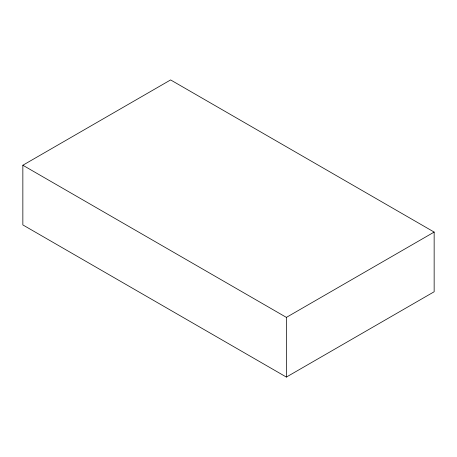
<?xml version="1.0" encoding="UTF-8"?>
<svg xmlns="http://www.w3.org/2000/svg" width="457" height="457" viewBox="0 0 457 457"><rect width="100%" height="100%" fill="white"/><g stroke="black" fill="none" stroke-linecap="round" stroke-linejoin="round"><path stroke-width="0.69" d="M22.85 165.24L170.615 79.929L434.15 232.076L434.15 291.76L286.385 377.071L22.85 224.924L22.85 165.24L286.385 317.387L434.15 232.076M286.385 317.387L286.385 377.071"/></g></svg>
